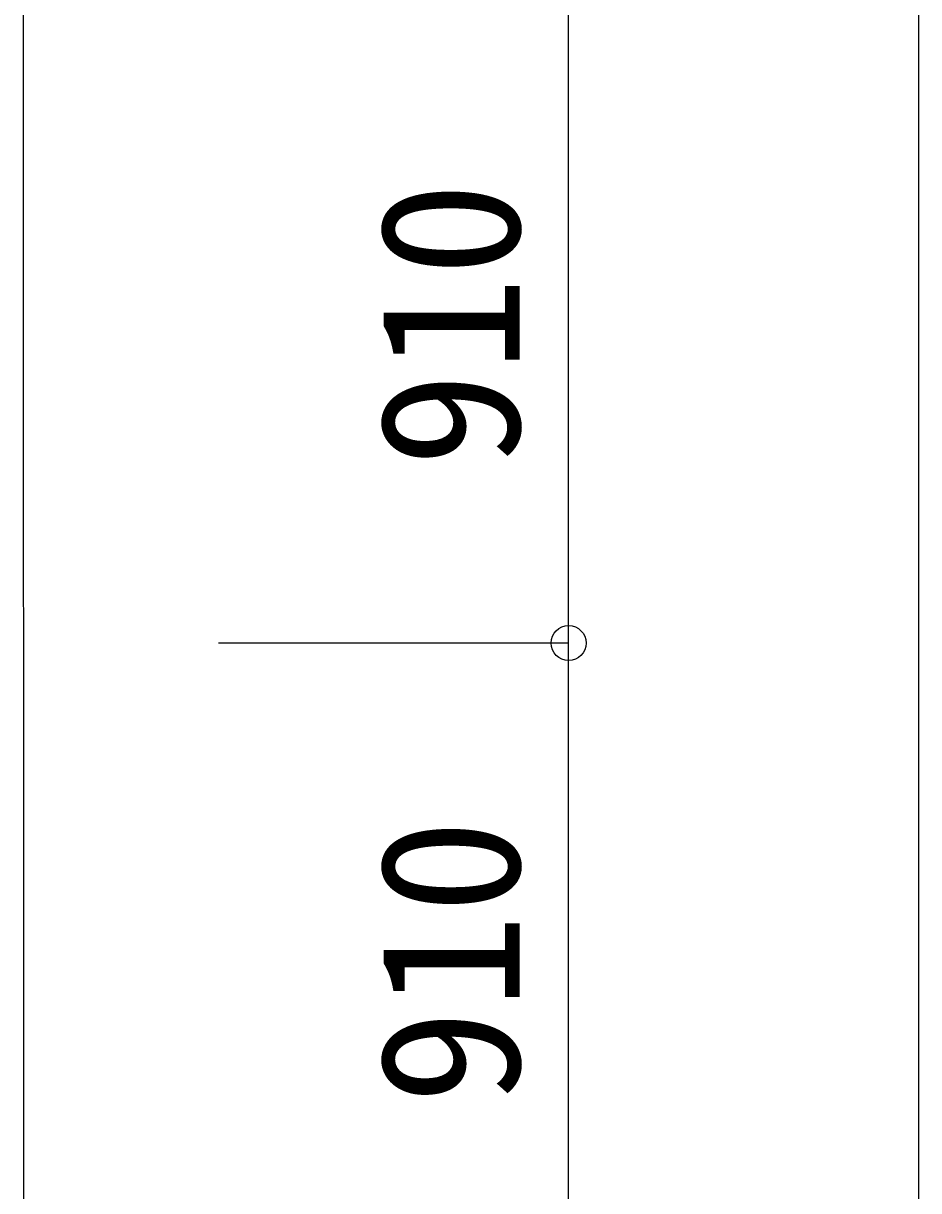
# Model space of a CAD drawing. Header units: millimetres. Extents: x 10 to 410, y 10 to 287.
# Drawn here: x 200.85 to 213.64, y 192.65 to 209.32 of the extents above; entities that cross this region are included whole.
import ezdxf
from ezdxf.enums import TextEntityAlignment as Align

# ---------------------------------------------------------------- set-up
doc = ezdxf.new("R2010")
doc.units = ezdxf.units.MM
doc.layers.add('LAYER6', color=252, linetype='Continuous')
doc.styles.add('ＭＳ ゴシック', font='msgothic.ttc')

# ---------------------------------------------------------------- blocks, each defined once
blk = doc.blocks.new('FcPack%d1')
at = {"layer": 'LAYER6', "color": 3, "linetype": 'Continuous', "lineweight": 13}
blk.add_line((53.329, -61.578), (53.31, 48.083), dxfattribs=at)
at = {"layer": 'LAYER6', "color": 1, "linetype": 'Continuous', "lineweight": 13}
for p, q in [((61.097, 14.248), (61.097, 23.348)), ((66.097, -40.352), (66.097, 23.348)), ((61.097, 14.248), (56.097, 14.248)), ((61.097, 5.148), (61.097, 14.248))]:
    blk.add_line(p, q, dxfattribs=at)
blk.add_circle((61.097, 14.248), 0.25, dxfattribs=at)
blk.add_circle((61.097, 14.248), 0.25, dxfattribs=at)
at = {"layer": 'LAYER6', "color": 2, "linetype": 'Continuous', "lineweight": 13, "style": 'ＭＳ ゴシック'}
for p in [(60.997, 18.798), (60.997, 9.698)]:
    blk.add_text('910', height=2, rotation=90, dxfattribs=at).set_placement(p, align=Align.BOTTOM_CENTER)

msp = doc.modelspace()

# ---------------------------------------------------------------- block references
at = {"layer": 'LAYER6', "color": 2, "linetype": 'Continuous', "lineweight": 13}
msp.add_blockref('FcPack%d1', (147.544, 186.222), dxfattribs=at)

doc.saveas('drawing.dxf')
